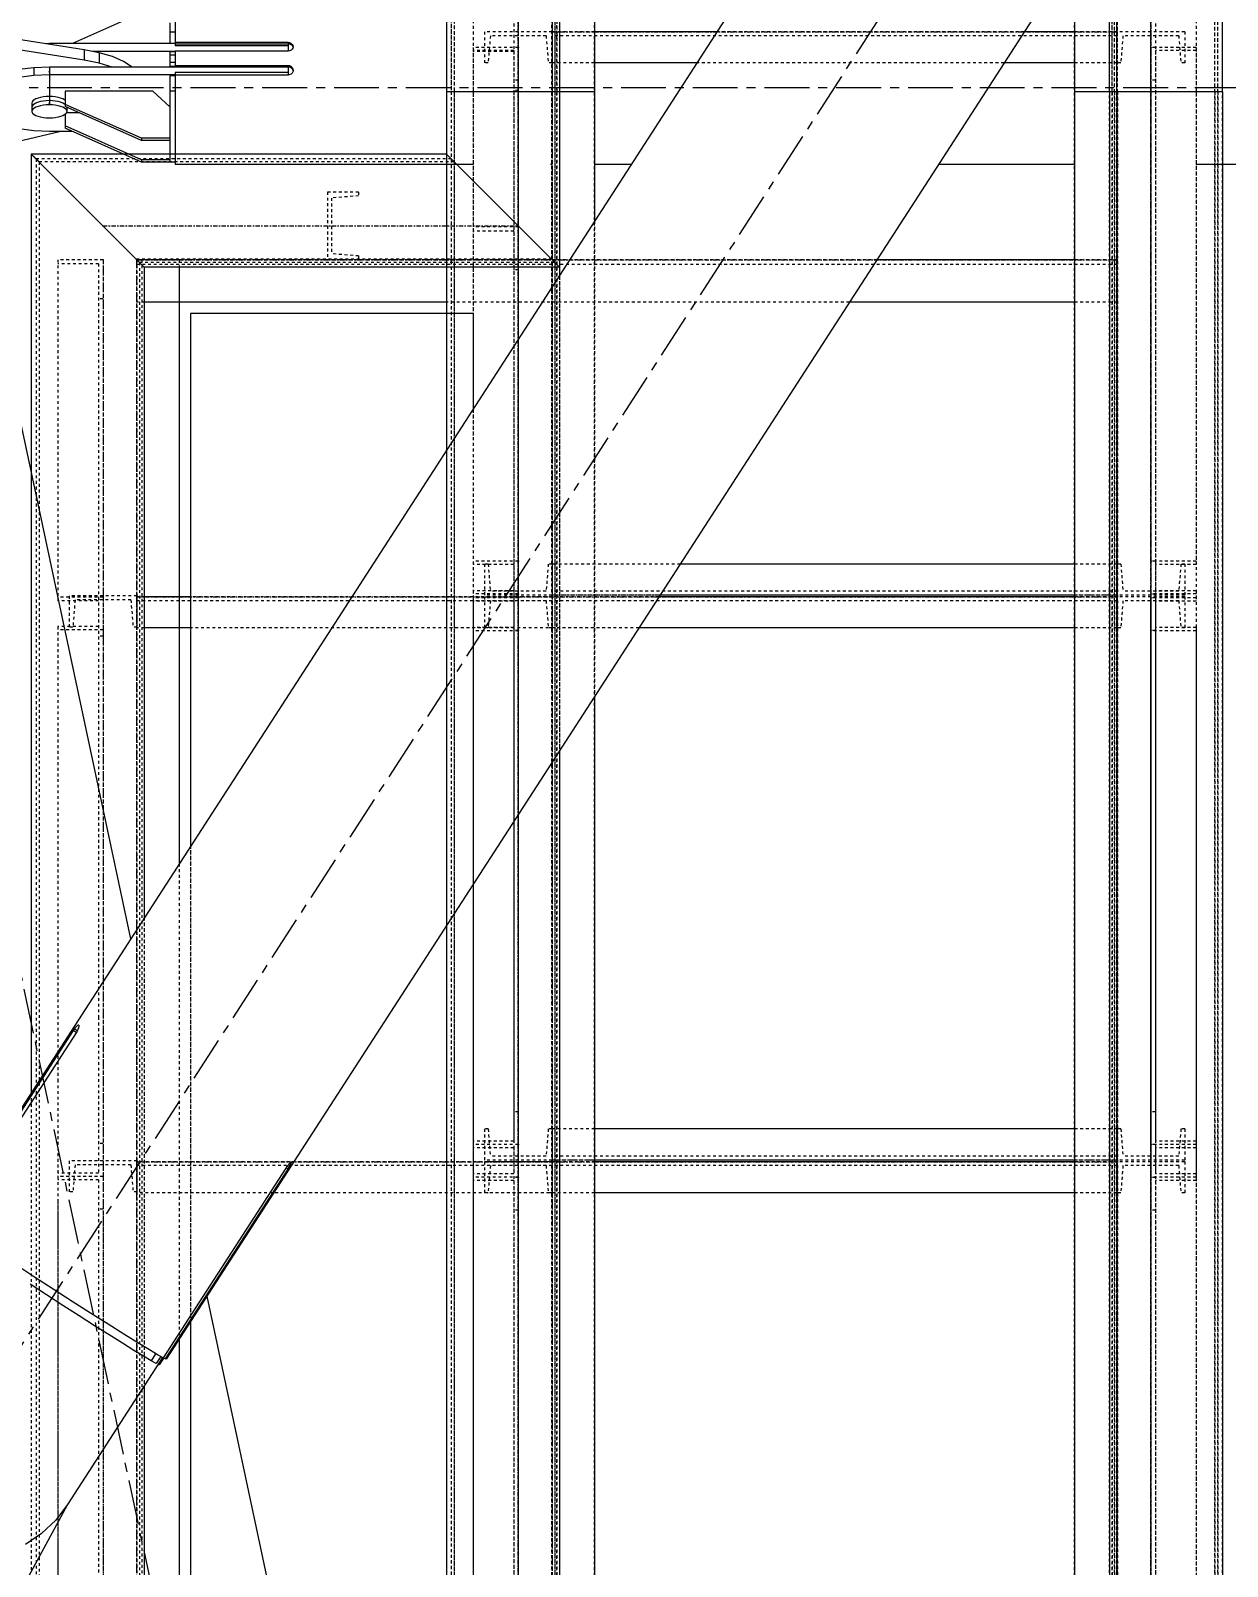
# Model space of a CAD drawing. Header units: millimetres. Extents: x 5143 to 30813, y 232 to 21408.
# Drawn here: x 11962.7 to 12174.5, y 10148.5 to 10420.3 of the extents above; entities that cross this region are included whole.
import ezdxf

# ---------------------------------------------------------------- set-up
doc = ezdxf.new("R2010")
doc.units = ezdxf.units.MM
doc.header["$LTSCALE"] = 0.25
for name, pattern in [('CENTER', [50.8, 31.75, -6.35, 6.35, -6.35]), ('XKITLINE00', [0]), ('XKITLINE02', [4, 2, -2]), ('XKITLINE03', [6, 3, -1, 1, -1])]:
    doc.linetypes.add(name, pattern=pattern)

msp = doc.modelspace()

# ---------------------------------------------------------------- linework, layer by layer
at = {"color": 3, "linetype": 'XKITLINE02'}
for p, q in [((12055, 10058.83), (12055.01, 11600.44)), ((12055.85, 10058.83), (12055.86, 11600.44)), ((12062.5, 10058.83), (12062.51, 11600.44)), ((12147.49, 10058.83), (12147.49, 11600.44)), ((12153.69, 10060.36), (12153.69, 11600.44)), ((12154.14, 10058.83), (12154.14, 11600.44)), ((12154.54, 10060.36), (12154.54, 11600.44)), ((12154.99, 10058.83), (12154.99, 11600.44)), ((12155.07, 10060.36), (12155.07, 11600.44)), ((12172.3, 10060.36), (12172.3, 11600.44)), ((12172.84, 10060.36), (12172.84, 11600.44)), ((12173.69, 10060.36), (12173.69, 11600.44)), ((12055, 11231.06), (12055, 10409.49)), ((12055.85, 11231.06), (12055.85, 10409.49)), ((12154.14, 10409.49), (12154.14, 11231.06)), ((12154.54, 10409.49), (12154.54, 11231.06)), ((12154.99, 10409.49), (12154.99, 11231.06)), ((12155.07, 10409.49), (12155.07, 11231.06)), ((12172.3, 10409.49), (12172.3, 11231.06)), ((12172.84, 10409.49), (12172.84, 11231.06)), ((12037.16, 10820.27), (12037.16, 10409.49)), ((12037.69, 10820.27), (12037.69, 10409.49)), ((12054.92, 10820.27), (12054.93, 10409.49)), ((12055.46, 10820.27), (12055.46, 10409.49)), ((12054.92, 10720.34), (12054.93, 10060.36)), ((12055.46, 10720.87), (12055.46, 10060.36)), ((12056.31, 10721.72), (12056.31, 10060.36)), ((12036.31, 10701.72), (12036.31, 10060.36)), ((12037.16, 10702.57), (12037.16, 10060.36)), ((12037.69, 10703.1), (12037.69, 10060.36)), ((12041.01, 10423.17), (12041.01, 10348.33)), ((12048.21, 10422.59), (12048.21, 10359.47)), ((12049.01, 10423.17), (12049.01, 10320.61)), ((12160.99, 10423.17), (12160.99, 10320.61)), ((12161.79, 10422.59), (12161.79, 10320.61)), ((12168.99, 10423.17), (12168.99, 10325.85)), ((12043.01, 10420.13), (12043.01, 10414.63)), ((12055.01, 10420.13), (12043.01, 10420.13)), ((12043.01, 10420.13), (12043.01, 10414.63)), ((12044.07, 10419.43), (12043.69, 10414.63)), ((12044.07, 10419.43), (12043.69, 10414.63)), ((12053.94, 10419.43), (12044.07, 10419.43)), ((12053.94, 10419.43), (12054.33, 10414.63)), ((12053.94, 10419.43), (12054.33, 10414.63)), ((12055.01, 10420.13), (12055.01, 10414.63)), ((12062.5, 10420.13), (12055.01, 10420.13)), ((12055.01, 10420.13), (12055.01, 10414.63)), ((12055.01, 10420.13), (12055.01, 10414.63)), ((12154.99, 10419.43), (12055.01, 10419.43)), ((12138.56, 10420.13), (12084.17, 10420.13)), ((12154.99, 10420.13), (12147.49, 10420.13)), ((12154.99, 10420.13), (12154.99, 10414.63)), ((12154.99, 10420.13), (12154.99, 10414.63)), ((12166.99, 10420.13), (12154.99, 10420.13)), ((12154.99, 10420.13), (12154.99, 10414.63)), ((12156.05, 10419.43), (12155.67, 10414.63)), ((12156.05, 10419.43), (12155.67, 10414.63)), ((12165.92, 10419.43), (12156.05, 10419.43)), ((12165.92, 10419.43), (12166.31, 10414.63)), ((12165.92, 10419.43), (12166.31, 10414.63)), ((12166.99, 10420.13), (12166.99, 10414.63)), ((12166.99, 10420.13), (12166.99, 10414.63)), ((12041.01, 10417.38), (12041.01, 10409.49)), ((12049.01, 10417.38), (12041.01, 10417.38)), ((12041.01, 10417.38), (12041.01, 10319.35)), ((12049.01, 10417.38), (12041.01, 10417.38)), ((12048.21, 10416.8), (12041.01, 10416.8)), ((12048.21, 10416.62), (12041.01, 10416.62)), ((12041.01, 10416.12), (12041.01, 10384.87)), ((12049.01, 10417.35), (12048.21, 10417.35)), ((12048.21, 10416.8), (12048.21, 10317.03)), ((12048.21, 10416.62), (12048.21, 10378)), ((12049.01, 10417.38), (12049.01, 10378)), ((12049.01, 10417.38), (12049.01, 10360.71)), ((12160.99, 10417.38), (12160.99, 10314.13)), ((12168.99, 10417.38), (12160.99, 10417.38)), ((12160.99, 10417.38), (12160.99, 10314.13)), ((12168.99, 10417.38), (12160.99, 10417.38)), ((12161.79, 10417.35), (12160.99, 10417.35)), ((12161.79, 10416.8), (12161.79, 10314.13)), ((12168.99, 10416.8), (12161.79, 10416.8)), ((12161.79, 10416.8), (12161.79, 10314.13)), ((12168.99, 10416.8), (12161.79, 10416.8)), ((12168.99, 10417.38), (12168.99, 10319.35)), ((12168.99, 10417.38), (12168.99, 10319.35)), ((12043.69, 10414.63), (12043.01, 10414.63)), ((12055.01, 10414.63), (12054.33, 10414.63)), ((12062.5, 10414.63), (12055.01, 10414.63)), ((12135.01, 10414.63), (12080.61, 10414.63)), ((12154.99, 10414.63), (12147.49, 10414.63)), ((12155.67, 10414.63), (12154.99, 10414.63)), ((12166.99, 10414.63), (12166.31, 10414.63)), ((12049.01, 10411.57), (12048.21, 10411.57)), ((12161.79, 10411.57), (12160.99, 10411.57)), ((12161.79, 10411.57), (12160.99, 10411.57)), ((12037.16, 10409.49), (12037.16, 9590.91)), ((12037.16, 10409.49), (12037.16, 10397.62)), ((12037.69, 10409.49), (12037.69, 9590.91)), ((12037.69, 10409.49), (12037.69, 10397.09)), ((12049.01, 10409.75), (12048.21, 10409.75)), ((12048.21, 10409.49), (12048.21, 10378)), ((12049.01, 10409.49), (12049.01, 10385.63)), ((12054.92, 10409.49), (12054.92, 9590.91)), ((12054.93, 10409.49), (12054.93, 10379.86)), ((12062.5, 10409.49), (12055, 10409.49)), ((12062.5, 10409.49), (12055, 10409.49)), ((12055, 10409.49), (12055.01, 9590.95)), ((12062.5, 10409.49), (12055, 10409.49)), ((12055, 10409.49), (12055, 9590.95)), ((12055.46, 10409.49), (12055.46, 9590.91)), ((12055.46, 10409.49), (12055.46, 10379.32)), ((12055.85, 10409.49), (12055.86, 9590.95)), ((12055.85, 10409.49), (12055.85, 9590.95)), ((12154.99, 10409.49), (12153.69, 10409.49)), ((12154.99, 10409.49), (12153.69, 10409.49)), ((12154.99, 10409.49), (12153.69, 10409.49)), ((12154.14, 10409.49), (12154.14, 9590.95)), ((12154.14, 10409.49), (12154.14, 9590.95)), ((12154.54, 10409.49), (12154.54, 9590.91)), ((12154.54, 10409.49), (12154.54, 9590.91)), ((12154.99, 10409.49), (12154.99, 9590.95)), ((12154.99, 10409.49), (12154.99, 9590.95)), ((12155.07, 10409.49), (12155.07, 9590.91)), ((12155.07, 10409.49), (12155.07, 9590.91)), ((12172.3, 10409.49), (12172.31, 9590.91)), ((12172.3, 10409.49), (12172.3, 9590.91)), ((12172.84, 10409.49), (12172.84, 9590.91)), ((12172.84, 10409.49), (12172.84, 9590.91)), ((11964.19, 10397.09), (11962.81, 10398.47)), ((11963.66, 10397.62), (11963.66, 9742.92)), ((12037.16, 10397.62), (11963.66, 10397.62)), ((11964.19, 10397.09), (11964.19, 9743.46)), ((12037.69, 10397.09), (11964.19, 10397.09)), ((12037.69, 10397.09), (12036.31, 10398.47)), ((12020.76, 10391.77), (12015.26, 10391.77)), ((12015.26, 10391.77), (12015.26, 10379.77)), ((12015.26, 10391.77), (12015.26, 10379.77)), ((12020.76, 10391.77), (12020.76, 10391.09)), ((12020.76, 10391.77), (12020.76, 10391.09)), ((12020.76, 10391.09), (12015.96, 10390.71)), ((12015.96, 10390.71), (12015.96, 10380.84)), ((12015.96, 10390.71), (12015.96, 10380.84)), ((12062.5, 10386.61), (12062.51, 10302.46)), ((12062.5, 10386.61), (12062.5, 10302.46)), ((12049.01, 10385.63), (12041.01, 10385.63)), ((12048.21, 10384.87), (12041.01, 10384.87)), ((12020.76, 10380.45), (12015.96, 10380.84)), ((12020.76, 10380.45), (12020.76, 10379.77)), ((12020.76, 10380.45), (12020.76, 10379.77)), ((11967.51, 10379.77), (11967.51, 10319.38)), ((11975.51, 10379.77), (11967.51, 10379.77)), ((11974.71, 10379.08), (11967.51, 10379.08)), ((11974.71, 10379.08), (11974.71, 10314.84)), ((11975.51, 10379.77), (11975.51, 10313.16)), ((11982.81, 10378.47), (11981.43, 10379.86)), ((11981.43, 10379.86), (11981.43, 9760.69)), ((12054.93, 10379.86), (11981.43, 10379.86)), ((11981.51, 10379.77), (11981.51, 9760.77)), ((11989.01, 10379.77), (11981.51, 10379.77)), ((11981.51, 10379.77), (11981.51, 10372.27)), ((12112.48, 10379.77), (11981.51, 10379.77)), ((12154.98, 10378.92), (11981.51, 10378.92)), ((11981.96, 10379.32), (11981.96, 9761.22)), ((12055.46, 10379.32), (11981.96, 10379.32)), ((11982.36, 10379.77), (11982.36, 9760.77)), ((11982.81, 10378.47), (11982.81, 9762.07)), ((11989.01, 10379.77), (11989.01, 10378.47)), ((12020.76, 10379.77), (12015.26, 10379.77)), ((12049.01, 10378), (12048.21, 10378)), ((12056.31, 10378.47), (12054.93, 10379.86)), ((12154.98, 10379.77), (12147.49, 10379.77)), ((12154.98, 10379.77), (12154.98, 10372.27)), ((12056.31, 10377.02), (12056.31, 10292.87)), ((11975.51, 10372.86), (11974.71, 10372.86)), ((11982.81, 10372.27), (11981.51, 10372.27)), ((12107.63, 10372.27), (12036.31, 10372.27)), ((12154.98, 10372.27), (12147.49, 10372.27)), ((11991.01, 10370.27), (11991.01, 9770.27)), ((12036.31, 10370.27), (12036.31, 9770.27)), ((12048.21, 10359.47), (12048.21, 10320.61)), ((12048.21, 10359.47), (12048.21, 10314.13)), ((12049.01, 10360.71), (12049.01, 10326.43)), ((12049.01, 10360.71), (12049.01, 10314.13)), ((12041.01, 10353.35), (12041.01, 10269.2)), ((12041.01, 10348.33), (12041.01, 10325.85)), ((12041.01, 10348.33), (12041.01, 10319.35)), ((12049.01, 10326.43), (12041.01, 10326.43)), ((12049.01, 10326.42), (12048.21, 10326.42)), ((12048.21, 10326.42), (12048.21, 10223.75)), ((12049.01, 10326.42), (12049.01, 10223.17)), ((12168.99, 10326.43), (12160.99, 10326.43)), ((12160.99, 10326.42), (12160.99, 10223.17)), ((12161.79, 10326.42), (12160.99, 10326.42)), ((12161.79, 10326.42), (12161.79, 10223.75)), ((12048.21, 10325.85), (12041.01, 10325.85)), ((12043.69, 10325.92), (12043.01, 10325.92)), ((12043.01, 10325.92), (12043.01, 10320.42)), ((12043.01, 10325.92), (12043.01, 10320.42)), ((12043.69, 10325.92), (12044.07, 10321.12)), ((12043.69, 10325.92), (12044.07, 10321.12)), ((12054.33, 10325.92), (12053.94, 10321.12)), ((12054.33, 10325.92), (12053.94, 10321.12)), ((12055.01, 10325.92), (12054.33, 10325.92)), ((12077.67, 10325.92), (12055.01, 10325.92)), ((12055.01, 10325.92), (12055.01, 10320.42)), ((12055.01, 10325.92), (12055.01, 10320.42)), ((12055.01, 10325.92), (12055.01, 10320.42)), ((12154.99, 10325.92), (12147.49, 10325.92)), ((12154.99, 10325.92), (12154.99, 10320.42)), ((12154.99, 10325.92), (12154.99, 10320.42)), ((12155.67, 10325.92), (12154.99, 10325.92)), ((12154.99, 10325.92), (12154.99, 10320.42)), ((12155.67, 10325.92), (12156.05, 10321.12)), ((12155.67, 10325.92), (12156.05, 10321.12)), ((12168.99, 10325.85), (12161.79, 10325.85)), ((12166.31, 10325.92), (12165.92, 10321.12)), ((12166.31, 10325.92), (12165.92, 10321.12)), ((12166.99, 10325.92), (12166.31, 10325.92)), ((12166.99, 10325.92), (12166.99, 10320.42)), ((12166.99, 10325.92), (12166.99, 10320.42)), ((12048.21, 10321.2), (12041.01, 10321.2)), ((12041.01, 10321.2), (12041.01, 10223.17)), ((12049.01, 10320.62), (12041.01, 10320.62)), ((12053.94, 10321.12), (12044.07, 10321.12)), ((12049.01, 10320.61), (12048.21, 10320.61)), ((12154.99, 10321.12), (12055.01, 10321.12)), ((12165.92, 10321.12), (12156.05, 10321.12)), ((12168.99, 10320.62), (12160.99, 10320.62)), ((12161.79, 10320.61), (12160.99, 10320.61)), ((12168.99, 10321.2), (12161.79, 10321.2)), ((12168.99, 10321.2), (12168.99, 10223.17)), ((11975.51, 10320.07), (11967.51, 10320.07)), ((11974.71, 10319.38), (11967.51, 10319.38)), ((11969.51, 10320.27), (11969.51, 10314.77)), ((11981.51, 10320.27), (11969.51, 10320.27)), ((11969.51, 10320.27), (11969.51, 10314.77)), ((11970.57, 10319.57), (11970.19, 10314.77)), ((11970.57, 10319.57), (11970.19, 10314.77)), ((11980.44, 10319.57), (11970.57, 10319.57)), ((11975.51, 10320.09), (11974.71, 10320.09)), ((11974.71, 10320.09), (11974.71, 10245.76)), ((11974.71, 10320.07), (11974.71, 10313.16)), ((11975.51, 10320.09), (11975.51, 10217.52)), ((11980.44, 10319.57), (11980.83, 10314.77)), ((11980.44, 10319.57), (11980.83, 10314.77)), ((11981.51, 10320.27), (11981.51, 10314.77)), ((11981.51, 10320.27), (11981.51, 10314.77)), ((11981.51, 10320.13), (11981.51, 10314.63)), ((11982.81, 10320.13), (11981.51, 10320.13)), ((12154.99, 10319.43), (11981.51, 10319.43)), ((12073.93, 10320.13), (11991.01, 10320.13)), ((12049.01, 10319.93), (12041.01, 10319.93)), ((12041.01, 10319.81), (12041.01, 10223.75)), ((12048.21, 10319.35), (12041.01, 10319.35)), ((12055.01, 10320.42), (12043.01, 10320.42)), ((12043.01, 10320.13), (12043.01, 10314.63)), ((12055.01, 10320.13), (12043.01, 10320.13)), ((12043.01, 10320.13), (12043.01, 10314.63)), ((12044.07, 10319.43), (12043.69, 10314.63)), ((12044.07, 10319.43), (12043.69, 10314.63)), ((12053.94, 10319.43), (12044.07, 10319.43)), ((12049.01, 10319.94), (12048.21, 10319.94)), ((12048.21, 10319.94), (12048.21, 10217.96)), ((12049.01, 10319.94), (12049.01, 10217.38)), ((12053.94, 10319.43), (12054.33, 10314.63)), ((12053.94, 10319.43), (12054.33, 10314.63)), ((12074.11, 10320.42), (12055.01, 10320.42)), ((12055.01, 10320.13), (12055.01, 10314.63)), ((12073.93, 10320.13), (12055.01, 10320.13)), ((12055.01, 10320.13), (12055.01, 10314.63)), ((12055.01, 10320.13), (12055.01, 10314.63)), ((12154.99, 10319.43), (12055.01, 10319.43)), ((12154.99, 10320.42), (12147.49, 10320.42)), ((12154.99, 10320.13), (12147.49, 10320.13)), ((12154.99, 10320.13), (12147.49, 10320.13)), ((12166.99, 10320.42), (12154.99, 10320.42)), ((12154.99, 10320.13), (12154.99, 10314.63)), ((12154.99, 10320.13), (12154.99, 10314.63)), ((12154.99, 10320.13), (12154.99, 10314.63)), ((12166.99, 10320.13), (12154.99, 10320.13)), ((12154.99, 10320.13), (12154.99, 10314.63)), ((12154.99, 10320.13), (12154.99, 10314.63)), ((12166.99, 10320.13), (12154.99, 10320.13)), ((12154.99, 10320.13), (12154.99, 10314.63)), ((12156.05, 10319.43), (12155.67, 10314.63)), ((12156.05, 10319.43), (12155.67, 10314.63)), ((12156.05, 10319.43), (12155.67, 10314.63)), ((12156.05, 10319.43), (12155.67, 10314.63)), ((12165.92, 10319.43), (12156.05, 10319.43)), ((12165.92, 10319.43), (12156.05, 10319.43)), ((12160.99, 10319.94), (12160.99, 10220.13)), ((12161.79, 10319.94), (12160.99, 10319.94)), ((12160.99, 10319.94), (12160.99, 10217.38)), ((12161.79, 10319.94), (12160.99, 10319.94)), ((12168.99, 10319.93), (12160.99, 10319.93)), ((12168.99, 10319.93), (12160.99, 10319.93)), ((12161.79, 10319.94), (12161.79, 10217.96)), ((12161.79, 10319.94), (12161.79, 10217.96)), ((12168.99, 10319.35), (12161.79, 10319.35)), ((12168.99, 10319.35), (12161.79, 10319.35)), ((12165.92, 10319.43), (12166.31, 10314.63)), ((12165.92, 10319.43), (12166.31, 10314.63)), ((12165.92, 10319.43), (12166.31, 10314.63)), ((12165.92, 10319.43), (12166.31, 10314.63)), ((12166.99, 10320.13), (12166.99, 10314.63)), ((12166.99, 10320.13), (12166.99, 10314.63)), ((12166.99, 10320.13), (12166.99, 10314.63)), ((12166.99, 10320.13), (12166.99, 10314.63)), ((12049.01, 10317.57), (12049.01, 10223.17)), ((11974.71, 10314.84), (11967.51, 10314.84)), ((11967.51, 10314.84), (11967.51, 10234.62)), ((11975.51, 10314.26), (11967.51, 10314.26)), ((11970.19, 10314.77), (11969.51, 10314.77)), ((11975.51, 10313.16), (11974.71, 10313.16)), ((11981.51, 10314.77), (11980.83, 10314.77)), ((11982.81, 10314.63), (11981.51, 10314.63)), ((12070.37, 10314.63), (11991.01, 10314.63)), ((12048.21, 10314.7), (12041.01, 10314.7)), ((12041.01, 10314.7), (12041.01, 10312.52)), ((12049.01, 10314.12), (12041.01, 10314.12)), ((12041.01, 10312.52), (12041.01, 10217.38)), ((12043.69, 10314.63), (12043.01, 10314.63)), ((12049.01, 10314.13), (12048.21, 10314.13)), ((12055.01, 10314.63), (12054.33, 10314.63)), ((12070.37, 10314.63), (12055.01, 10314.63)), ((12154.99, 10314.63), (12147.49, 10314.63)), ((12154.99, 10314.63), (12147.49, 10314.63)), ((12155.67, 10314.63), (12154.99, 10314.63)), ((12155.67, 10314.63), (12154.99, 10314.63)), ((12161.79, 10314.13), (12160.99, 10314.13)), ((12161.79, 10314.13), (12160.99, 10314.13)), ((12168.99, 10314.12), (12160.99, 10314.12)), ((12168.99, 10314.12), (12160.99, 10314.12)), ((12168.99, 10314.7), (12161.79, 10314.7)), ((12168.99, 10314.7), (12161.79, 10314.7)), ((12166.99, 10314.63), (12166.31, 10314.63)), ((12166.99, 10314.63), (12166.31, 10314.63)), ((12168.99, 10314.7), (12168.99, 10217.38)), ((12168.99, 10314.7), (12168.99, 10217.38)), ((12049.01, 10310.43), (12049.01, 10217.38)), ((11991.01, 10275.99), (11991.01, 10191.84)), ((11989.01, 10272.9), (11989.01, 10188.75)), ((11982.81, 10263.3), (11982.81, 10180.45)), ((11974.71, 10245.76), (11974.71, 10218.11)), ((11975.51, 10247), (11975.51, 10217.52)), ((11967.51, 10234.62), (11967.51, 10217.52)), ((11962.81, 10232.36), (11962.81, 10147.6)), ((12049.01, 10228.97), (12048.21, 10228.97)), ((12161.79, 10228.97), (12160.99, 10228.97)), ((12043.69, 10225.92), (12043.01, 10225.92)), ((12043.01, 10225.92), (12043.01, 10220.42)), ((12043.01, 10225.92), (12043.01, 10220.42)), ((12043.69, 10225.92), (12044.07, 10221.12)), ((12043.69, 10225.92), (12044.07, 10221.12)), ((12054.33, 10225.92), (12053.94, 10221.12)), ((12054.33, 10225.92), (12053.94, 10221.12)), ((12055.01, 10225.92), (12054.33, 10225.92)), ((12062.51, 10225.92), (12055.01, 10225.92)), ((12055.01, 10225.92), (12055.01, 10220.42)), ((12055.01, 10225.92), (12055.01, 10220.42)), ((12055.01, 10225.92), (12055.01, 10220.42)), ((12154.99, 10225.92), (12147.49, 10225.92)), ((12154.99, 10225.92), (12154.99, 10220.42)), ((12154.99, 10225.92), (12154.99, 10220.42)), ((12155.67, 10225.92), (12154.99, 10225.92)), ((12154.99, 10225.92), (12154.99, 10220.42)), ((12155.67, 10225.92), (12156.05, 10221.12)), ((12155.67, 10225.92), (12156.05, 10221.12)), ((12166.31, 10225.92), (12165.92, 10221.12)), ((12166.31, 10225.92), (12165.92, 10221.12)), ((12166.99, 10225.92), (12166.31, 10225.92)), ((12166.99, 10225.92), (12166.99, 10220.42)), ((12166.99, 10225.92), (12166.99, 10220.42)), ((11975.51, 10223.35), (11974.71, 10223.35)), ((12048.21, 10223.75), (12041.01, 10223.75)), ((12049.01, 10223.17), (12041.01, 10223.17)), ((12041.01, 10223.17), (12041.01, 10125.85)), ((12049.01, 10223.17), (12041.01, 10223.17)), ((12049.01, 10223.2), (12048.21, 10223.2)), ((12049.01, 10223.17), (12049.01, 10120.61)), ((12160.99, 10223.2), (12160.99, 10217.38)), ((12161.79, 10223.2), (12160.99, 10223.2)), ((12161.79, 10223.2), (12160.99, 10223.2)), ((12168.99, 10223.17), (12160.99, 10223.17)), ((12160.99, 10223.17), (12160.99, 10120.61)), ((12168.99, 10223.17), (12160.99, 10223.17)), ((12168.99, 10223.75), (12161.79, 10223.75)), ((12161.79, 10223.2), (12161.79, 10217.96)), ((12168.99, 10223.17), (12168.99, 10125.85)), ((11969.51, 10220.27), (11969.51, 10214.77)), ((11981.51, 10220.27), (11969.51, 10220.27)), ((11969.51, 10220.27), (11969.51, 10214.77)), ((11981.51, 10220.27), (11981.51, 10214.77)), ((11981.51, 10220.27), (11981.51, 10214.77)), ((11981.51, 10220.13), (11981.51, 10214.63)), ((12062.51, 10220.13), (11981.51, 10220.13)), ((12048.21, 10222.59), (12041.01, 10222.59)), ((12055.01, 10220.42), (12043.01, 10220.42)), ((12043.01, 10220.13), (12043.01, 10214.63)), ((12055.01, 10220.13), (12043.01, 10220.13)), ((12043.01, 10220.13), (12043.01, 10214.63)), ((12053.94, 10221.12), (12044.07, 10221.12)), ((12048.21, 10222.59), (12048.21, 10120.61)), ((12154.99, 10221.12), (12055.01, 10221.12)), ((12062.51, 10220.42), (12055.01, 10220.42)), ((12055.01, 10220.13), (12055.01, 10214.63)), ((12062.51, 10220.13), (12055.01, 10220.13)), ((12055.01, 10220.13), (12055.01, 10214.63)), ((12055.01, 10220.13), (12055.01, 10214.63)), ((12154.99, 10220.42), (12147.49, 10220.42)), ((12154.99, 10220.13), (12147.49, 10220.13)), ((12154.99, 10220.13), (12147.49, 10220.13)), ((12166.99, 10220.42), (12154.99, 10220.42)), ((12154.99, 10220.13), (12154.99, 10214.63)), ((12154.99, 10220.13), (12154.99, 10214.63)), ((12154.99, 10220.13), (12154.99, 10214.63)), ((12166.99, 10220.13), (12154.99, 10220.13)), ((12154.99, 10220.13), (12154.99, 10214.63)), ((12154.99, 10220.13), (12154.99, 10214.63)), ((12166.99, 10220.13), (12154.99, 10220.13)), ((12154.99, 10220.13), (12154.99, 10214.63)), ((12165.92, 10221.12), (12156.05, 10221.12)), ((12161.79, 10222.59), (12161.79, 10120.61)), ((12168.99, 10222.59), (12161.79, 10222.59)), ((12166.99, 10220.13), (12166.99, 10214.63)), ((12166.99, 10220.13), (12166.99, 10214.63)), ((12166.99, 10220.13), (12166.99, 10214.63)), ((12166.99, 10220.13), (12166.99, 10214.63)), ((11974.71, 10218.11), (11967.51, 10218.11)), ((11975.51, 10217.52), (11967.51, 10217.52)), ((11967.51, 10217.52), (11967.51, 10119.49)), ((11975.51, 10217.52), (11967.51, 10217.52)), ((11970.57, 10219.57), (11970.19, 10214.77)), ((11970.57, 10219.57), (11970.19, 10214.77)), ((11980.44, 10219.57), (11970.57, 10219.57)), ((11975.51, 10217.52), (11975.51, 10211.18)), ((11980.44, 10219.57), (11980.83, 10214.77)), ((11980.44, 10219.57), (11980.83, 10214.77)), ((12154.99, 10219.43), (11981.51, 10219.43)), ((12048.21, 10217.96), (12041.01, 10217.96)), ((12049.01, 10217.38), (12041.01, 10217.38)), ((12041.01, 10217.38), (12041.01, 10119.35)), ((12049.01, 10217.38), (12041.01, 10217.38)), ((12044.07, 10219.43), (12043.69, 10214.63)), ((12044.07, 10219.43), (12043.69, 10214.63)), ((12053.94, 10219.43), (12044.07, 10219.43)), ((12049.01, 10217.35), (12048.21, 10217.35)), ((12049.01, 10217.38), (12049.01, 10114.13)), ((12053.94, 10219.43), (12054.33, 10214.63)), ((12053.94, 10219.43), (12054.33, 10214.63)), ((12154.99, 10219.43), (12055.01, 10219.43)), ((12156.05, 10219.43), (12155.67, 10214.63)), ((12156.05, 10219.43), (12155.67, 10214.63)), ((12156.05, 10219.43), (12155.67, 10214.63)), ((12156.05, 10219.43), (12155.67, 10214.63)), ((12165.92, 10219.43), (12156.05, 10219.43)), ((12165.92, 10219.43), (12156.05, 10219.43)), ((12168.99, 10217.38), (12160.99, 10217.38)), ((12168.99, 10217.38), (12160.99, 10217.38)), ((12160.99, 10217.38), (12160.99, 10114.13)), ((12168.99, 10217.38), (12160.99, 10217.38)), ((12160.99, 10217.38), (12160.99, 10114.13)), ((12168.99, 10217.38), (12160.99, 10217.38)), ((12161.79, 10217.35), (12160.99, 10217.35)), ((12168.99, 10217.96), (12161.79, 10217.96)), ((12168.99, 10217.96), (12161.79, 10217.96)), ((12165.92, 10219.43), (12166.31, 10214.63)), ((12165.92, 10219.43), (12166.31, 10214.63)), ((12165.92, 10219.43), (12166.31, 10214.63)), ((12165.92, 10219.43), (12166.31, 10214.63)), ((12168.99, 10217.96), (12168.99, 10217.38)), ((12168.99, 10217.38), (12168.99, 10119.35)), ((12168.99, 10217.38), (12168.99, 10119.35)), ((11974.71, 10216.94), (11967.51, 10216.94)), ((11970.19, 10214.77), (11969.51, 10214.77)), ((11974.71, 10216.94), (11974.71, 10114.27)), ((11981.51, 10214.77), (11980.83, 10214.77)), ((12062.51, 10214.63), (11981.51, 10214.63)), ((12048.21, 10216.8), (12041.01, 10216.8)), ((12043.69, 10214.63), (12043.01, 10214.63)), ((12048.21, 10216.8), (12048.21, 10114.13)), ((12055.01, 10214.63), (12054.33, 10214.63)), ((12062.51, 10214.63), (12055.01, 10214.63)), ((12154.99, 10214.63), (12147.49, 10214.63)), ((12154.99, 10214.63), (12147.49, 10214.63)), ((12155.67, 10214.63), (12154.99, 10214.63)), ((12155.67, 10214.63), (12154.99, 10214.63)), ((12161.79, 10216.8), (12161.79, 10114.13)), ((12168.99, 10216.8), (12161.79, 10216.8)), ((12161.79, 10216.8), (12161.79, 10114.13)), ((12168.99, 10216.8), (12161.79, 10216.8)), ((12166.99, 10214.63), (12166.31, 10214.63)), ((12166.99, 10214.63), (12166.31, 10214.63)), ((11967.51, 10213.12), (11967.51, 10119.49)), ((11975.51, 10211.72), (11974.71, 10211.72)), ((11974.71, 10209.94), (11974.71, 10114.27)), ((11975.51, 10211.18), (11975.51, 10114.27)), ((12049.01, 10211.57), (12048.21, 10211.57)), ((12161.79, 10211.57), (12160.99, 10211.57)), ((12161.79, 10211.57), (12160.99, 10211.57))]:
    msp.add_line(p, q, dxfattribs=at)
at = {"color": 1, "linetype": 'XKITLINE03'}
for p, q in [((12055.01, 11600.44), (12055, 10058.83)), ((12154.99, 10058.83), (12154.99, 11600.44)), ((12160.99, 11600.44), (12160.99, 10060.36)), ((12055, 11231.06), (12055, 10409.49)), ((12154.99, 10409.49), (12154.99, 11231.06)), ((12160.99, 10409.49), (12160.99, 11231.06)), ((12049.01, 10409.49), (12049.01, 10820.27)), ((12049.01, 10423.17), (12049.01, 10326.43)), ((12160.99, 10326.43), (12160.99, 10423.17)), ((12055.01, 10420.13), (12154.99, 10420.13)), ((12055.01, 10420.13), (12055.01, 10420.13)), ((12154.99, 10420.13), (12154.99, 10420.13)), ((12049.01, 10417.38), (12049.01, 10385.63)), ((12049.01, 10417.38), (12049.01, 10319.93)), ((12160.99, 10319.93), (12160.99, 10417.38)), ((12160.99, 10319.93), (12160.99, 10417.38)), ((12049.01, 9590.91), (12049.01, 10409.49)), ((12055, 10409.49), (12055.01, 9590.95)), ((12055, 10409.49), (12055, 9590.95)), ((12154.99, 9590.95), (12154.99, 10409.49)), ((12154.99, 9590.95), (12154.99, 10409.49)), ((12160.99, 10409.49), (12160.99, 9590.91)), ((12160.99, 9590.91), (12160.99, 10409.49)), ((11975.51, 10385.77), (12049.01, 10385.77)), ((11975.51, 10379.77), (11975.51, 10320.07)), ((11981.51, 9760.77), (11981.51, 10379.77)), ((11981.51, 10379.77), (12154.98, 10379.77)), ((12015.26, 10379.77), (12015.26, 10379.77)), ((12049.01, 10320.62), (12049.01, 10223.17)), ((12160.99, 10223.17), (12160.99, 10320.62)), ((11981.51, 10320.27), (11981.51, 10320.27)), ((11981.51, 10320.13), (12154.99, 10320.13)), ((12154.99, 10320.42), (12055.01, 10320.42)), ((12055.01, 10320.42), (12055.01, 10320.42)), ((12055.01, 10320.13), (12154.99, 10320.13)), ((12055.01, 10320.13), (12055.01, 10320.13)), ((12154.99, 10320.42), (12154.99, 10320.42)), ((12154.99, 10320.13), (12154.99, 10320.13)), ((12154.99, 10320.13), (12154.99, 10320.13)), ((11975.51, 10314.26), (11975.51, 10217.52)), ((12049.01, 10314.12), (12049.01, 10217.38)), ((12160.99, 10217.38), (12160.99, 10314.12)), ((12160.99, 10217.38), (12160.99, 10314.12)), ((12049.01, 10223.17), (12049.01, 10126.43)), ((12160.99, 10126.43), (12160.99, 10223.17)), ((11981.51, 10220.27), (11981.51, 10220.27)), ((11981.51, 10220.13), (12154.99, 10220.13)), ((12154.99, 10220.42), (12055.01, 10220.42)), ((12055.01, 10220.42), (12055.01, 10220.42)), ((12055.01, 10220.13), (12154.99, 10220.13)), ((12055.01, 10220.13), (12055.01, 10220.13)), ((12154.99, 10220.42), (12154.99, 10220.42)), ((12154.99, 10220.13), (12154.99, 10220.13)), ((12154.99, 10220.13), (12154.99, 10220.13)), ((11975.51, 10217.52), (11975.51, 10120.07)), ((12049.01, 10217.38), (12049.01, 10119.93)), ((12160.99, 10119.93), (12160.99, 10217.38)), ((12160.99, 10119.93), (12160.99, 10217.38))]:
    msp.add_line(p, q, dxfattribs=at)
at = {"color": 8, "linetype": 'CENTER'}
for p, q in [((12013.58, 10006.9), (11840, 10820.27)), ((11840, 10000.27), (12370, 10820.27)), ((11966.01, 10413.05), (11966.01, 10407.5)), ((11927.5, 10410.27), (12282.5, 10410.27))]:
    msp.add_line(p, q, dxfattribs=at)
at = {"color": 8, "linetype": 'XKITLINE00'}
for p, q in [((12228.41, 10643.29), (11948.33, 10209.97)), ((12266.76, 10618.47), (11986.68, 10185.15)), ((11988.31, 10423.9), (11988.31, 10418.05)), ((11982.31, 10423.47), (11970.13, 10418.05)), ((11987.31, 10421.69), (11987.31, 10418.06)), ((11972.18, 10416.96), (11950.93, 10420.28)), ((11988.31, 10420.08), (11987.31, 10420.08)), ((11972.18, 10415.11), (11950.93, 10418.43)), ((11966.01, 10418.05), (11965.36, 10418.02)), ((11988.31, 10418.05), (11966.01, 10418.05)), ((11966.01, 10418.05), (11966.01, 10417.92)), ((11974.83, 10416.43), (11972.18, 10416.96)), ((11972.18, 10416.96), (11972.18, 10415.11)), ((11988.31, 10416.66), (11973.67, 10416.66)), ((11977.17, 10415.73), (11974.83, 10416.43)), ((11974.83, 10416.43), (11974.83, 10414.58)), ((11979.15, 10414.88), (11977.17, 10415.73)), ((11987.31, 10416.6), (11987.31, 10415.33)), ((11988.31, 10416.6), (11987.31, 10416.6)), ((11988.31, 10415.97), (11987.31, 10415.97)), ((12008.31, 10418.21), (11988.31, 10418.21)), ((11988.31, 10418.05), (11988.31, 10417.63)), ((12008.31, 10417.97), (11988.31, 10417.97)), ((12008.31, 10417.95), (11988.31, 10417.95)), ((12008.31, 10417.63), (11988.31, 10417.63)), ((12008.31, 10416.72), (11988.31, 10416.72)), ((11988.31, 10416.72), (11988.31, 10415.48)), ((12008.57, 10418.16), (12008.31, 10418.21)), ((12008.31, 10418.21), (12008.31, 10417.97)), ((12008.57, 10417.94), (12008.31, 10417.97)), ((12008.31, 10417.95), (12008.31, 10416.72)), ((12008.57, 10416.75), (12008.31, 10416.72)), ((12008.81, 10418.07), (12008.57, 10418.16)), ((12008.81, 10417.84), (12008.57, 10417.94)), ((12008.81, 10416.86), (12008.57, 10416.75)), ((12008.99, 10417.91), (12008.81, 10418.07)), ((12008.84, 10417.81), (12008.81, 10417.84)), ((12008.99, 10417.03), (12008.81, 10416.86)), ((12008.99, 10417.68), (12008.84, 10417.81)), ((12008.99, 10417.91), (12009.12, 10417.7)), ((12008.99, 10417.68), (12009.12, 10417.47)), ((12009.12, 10417.24), (12008.99, 10417.03)), ((12009.12, 10417.7), (12009.16, 10417.47)), ((12009.16, 10417.47), (12009.12, 10417.24)), ((12009.12, 10417.47), (12009.14, 10417.35)), ((11963.28, 10413.78), (11960.68, 10413.46)), ((11966.01, 10413.89), (11963.28, 10413.78)), ((11963.28, 10413.78), (11963.28, 10412.39)), ((12008.31, 10413.89), (11966.01, 10413.89)), ((11966.01, 10413.89), (11966.01, 10412.5)), ((11974.83, 10414.58), (11972.18, 10415.11)), ((11977.15, 10413.89), (11974.83, 10414.58)), ((11980.68, 10413.9), (11979.15, 10414.88)), ((11987.31, 10415.33), (11987.31, 10413.89)), ((11988.31, 10414.68), (11987.31, 10414.68)), ((11988.31, 10414.01), (11987.31, 10414.01)), ((11988.31, 10415.48), (11988.31, 10413.9)), ((12008.31, 10414.13), (11988.31, 10414.13)), ((11988.31, 10414.01), (11988.31, 10413.89)), ((12008.31, 10413.9), (11988.31, 10413.9)), ((12008.31, 10414.13), (12008.31, 10413.9)), ((12008.57, 10414.09), (12008.31, 10414.13)), ((12008.57, 10413.86), (12008.31, 10413.9)), ((12008.31, 10413.9), (12008.31, 10413.89)), ((12008.31, 10413.89), (12008.31, 10412.48)), ((12008.57, 10414.09), (12008.57, 10413.86)), ((12008.81, 10413.97), (12008.57, 10414.09)), ((12008.81, 10413.74), (12008.57, 10413.86)), ((12008.99, 10413.79), (12008.81, 10413.97)), ((12008.99, 10413.56), (12008.81, 10413.74)), ((12008.99, 10413.79), (12009.12, 10413.56)), ((12008.99, 10413.56), (12009.12, 10413.33)), ((12009.12, 10413.05), (12008.99, 10412.82)), ((12009.12, 10413.56), (12009.16, 10413.31)), ((12009.12, 10413.33), (12009.14, 10413.19)), ((12009.16, 10413.31), (12009.12, 10413.05)), ((11963.28, 10412.39), (11960.68, 10412.07)), ((11966.01, 10412.5), (11963.28, 10412.39)), ((11988.31, 10412.5), (11966.01, 10412.5)), ((11987.31, 10412.32), (11987.31, 10406.93)), ((11988.31, 10412.32), (11987.31, 10412.32)), ((12008.31, 10412.92), (11988.31, 10412.92)), ((11988.31, 10412.92), (11988.31, 10412.48)), ((12008.31, 10412.48), (11988.31, 10412.48)), ((11988.31, 10412.48), (11988.31, 10396.65)), ((12008.57, 10412.55), (12008.31, 10412.48)), ((12008.81, 10412.64), (12008.57, 10412.55)), ((12008.99, 10412.82), (12008.81, 10412.64)), ((11962.95, 10407.71), (11962.91, 10407.5)), ((11963.09, 10407.91), (11962.95, 10407.71)), ((11963.32, 10408.09), (11963.09, 10407.91)), ((11963.63, 10408.26), (11963.32, 10408.09)), ((11964.01, 10408.41), (11963.63, 10408.26)), ((11964.01, 10407.67), (11963.63, 10407.52)), ((11964.01, 10407.67), (11963.63, 10407.52)), ((11964.46, 10408.53), (11964.01, 10408.41)), ((11964.46, 10407.79), (11964.01, 10407.67)), ((11964.46, 10407.79), (11964.01, 10407.67)), ((11964.95, 10408.61), (11964.46, 10408.53)), ((11964.95, 10407.87), (11964.46, 10407.79)), ((11964.95, 10407.87), (11964.46, 10407.79)), ((11965.47, 10408.67), (11964.95, 10408.61)), ((11965.47, 10407.93), (11964.95, 10407.87)), ((11965.47, 10407.93), (11964.95, 10407.87)), ((11966.01, 10408.68), (11965.47, 10408.67)), ((11966.01, 10407.95), (11965.47, 10407.93)), ((11966.01, 10407.95), (11965.47, 10407.93)), ((11966.55, 10408.67), (11966.01, 10408.68)), ((11966.01, 10408.68), (11966.01, 10407.95)), ((11966.55, 10407.93), (11966.01, 10407.95)), ((11966.01, 10407.95), (11966.01, 10407.21)), ((11966.55, 10407.93), (11966.01, 10407.95)), ((11967.07, 10408.61), (11966.55, 10408.67)), ((11967.07, 10407.87), (11966.55, 10407.93)), ((11967.07, 10407.87), (11966.55, 10407.93)), ((11967.56, 10408.53), (11967.07, 10408.61)), ((11967.56, 10407.79), (11967.07, 10407.87)), ((11967.56, 10407.79), (11967.07, 10407.87)), ((11968, 10408.41), (11967.56, 10408.53)), ((11968, 10407.67), (11967.56, 10407.79)), ((11968, 10407.67), (11967.56, 10407.79)), ((11968.38, 10408.26), (11968, 10408.41)), ((11968.38, 10407.52), (11968, 10407.67)), ((11968.38, 10407.52), (11968, 10407.67)), ((11968.69, 10408.09), (11968.38, 10408.26)), ((11968.81, 10408), (11968.69, 10408.09)), ((11984.31, 10409.6), (11968.81, 10409.6)), ((11968.81, 10409.6), (11968.81, 10406.91)), ((11987.31, 10406.83), (11984.31, 10409.6)), ((11988.31, 10409.61), (11987.31, 10409.61)), ((11962.91, 10407.5), (11962.91, 10406.76)), ((11962.95, 10406.97), (11962.91, 10406.76)), ((11962.95, 10406.97), (11962.91, 10406.76)), ((11962.91, 10406.76), (11962.91, 10406.02)), ((11962.95, 10406.23), (11962.91, 10406.02)), ((11962.91, 10406.02), (11962.95, 10405.82)), ((11963.09, 10407.17), (11962.95, 10406.97)), ((11963.09, 10407.17), (11962.95, 10406.97)), ((11963.09, 10406.43), (11962.95, 10406.23)), ((11962.95, 10405.82), (11963.09, 10405.62)), ((11963.32, 10407.35), (11963.09, 10407.17)), ((11963.32, 10407.35), (11963.09, 10407.17)), ((11963.32, 10406.61), (11963.09, 10406.43)), ((11963.32, 10405.43), (11963.09, 10405.62)), ((11963.63, 10407.52), (11963.32, 10407.35)), ((11963.63, 10407.52), (11963.32, 10407.35)), ((11963.63, 10406.78), (11963.32, 10406.61)), ((11963.63, 10405.26), (11963.32, 10405.43)), ((11964.01, 10406.93), (11963.63, 10406.78)), ((11964.01, 10405.12), (11963.63, 10405.26)), ((11964.46, 10407.05), (11964.01, 10406.93)), ((11964.46, 10405), (11964.01, 10405.12)), ((11964.95, 10407.13), (11964.46, 10407.05)), ((11964.95, 10404.91), (11964.46, 10405)), ((11965.47, 10407.19), (11964.95, 10407.13)), ((11965.47, 10404.86), (11964.95, 10404.91)), ((11966.01, 10407.21), (11965.47, 10407.19)), ((11966.01, 10404.84), (11965.47, 10404.86)), ((11966.55, 10407.19), (11966.01, 10407.21)), ((11966.55, 10404.86), (11966.01, 10404.84)), ((11967.07, 10407.13), (11966.55, 10407.19)), ((11967.07, 10404.91), (11966.55, 10404.86)), ((11967.56, 10407.05), (11967.07, 10407.13)), ((11967.56, 10405), (11967.07, 10404.91)), ((11968, 10406.93), (11967.56, 10407.05)), ((11968, 10405.12), (11967.56, 10405)), ((11968.38, 10406.78), (11968, 10406.93)), ((11968.38, 10405.26), (11968, 10405.12)), ((11968.69, 10407.35), (11968.38, 10407.52)), ((11968.69, 10407.35), (11968.38, 10407.52)), ((11968.69, 10406.61), (11968.38, 10406.78)), ((11968.69, 10405.43), (11968.38, 10405.26)), ((11968.81, 10407.26), (11968.69, 10407.35)), ((11968.81, 10407.26), (11968.69, 10407.35)), ((11968.92, 10406.43), (11968.69, 10406.61)), ((11968.92, 10405.62), (11968.69, 10405.43)), ((11982.31, 10401.28), (11968.81, 10407.29)), ((11982.31, 10400.9), (11968.81, 10406.91)), ((11968.81, 10405.53), (11968.81, 10403.09)), ((11968.92, 10406.43), (11969.06, 10406.23)), ((11969.06, 10405.82), (11968.92, 10405.62)), ((11971.33, 10405.78), (11969.04, 10405.78)), ((11969.06, 10406.23), (11969.11, 10406.02)), ((11969.11, 10406.02), (11969.06, 10405.82)), ((11969.1, 10406.78), (11969.11, 10406.76)), ((11969.1, 10406.78), (11969.11, 10406.76)), ((11969.11, 10406.77), (11969.11, 10406.76)), ((11969.11, 10406.76), (11969.11, 10406.02)), ((11987.31, 10406.93), (11987.31, 10401.3)), ((11968.02, 10402.5), (11954.99, 10399.41)), ((11963.28, 10402.61), (11960.68, 10402.93)), ((11966.01, 10402.5), (11963.28, 10402.61)), ((11970.13, 10402.5), (11966.01, 10402.5)), ((11982.31, 10397.47), (11968.81, 10403.47)), ((11982.31, 10397.08), (11968.81, 10403.09)), ((11987.31, 10401.28), (11982.31, 10401.28)), ((11982.31, 10401.28), (11982.31, 10400.9)), ((11987.31, 10400.9), (11982.31, 10400.9)), ((11987.31, 10401.3), (11987.31, 10401.28)), ((11987.31, 10401.28), (11987.31, 10401.26)), ((11987.31, 10401.26), (11987.31, 10397.07)), ((11950.57, 10399.27), (11980.39, 10259.56)), ((11987.31, 10397.47), (11982.31, 10397.47)), ((11982.31, 10397.47), (11982.31, 10397.08)), ((11987.31, 10397.08), (11982.31, 10397.08)), ((11988.31, 10397.07), (11987.31, 10397.07)), ((12041.01, 10396.65), (11988.31, 10396.65)), ((12055, 10396.65), (12054.72, 10396.65)), ((12068.99, 10396.65), (12062.5, 10396.65)), ((12147.49, 10396.65), (12123.38, 10396.65)), ((12155.27, 10396.65), (12154.99, 10396.65)), ((12221.68, 10396.65), (12168.99, 10396.65)), ((11970.23, 10243.34), (11948.52, 10209.75)), ((11970.73, 10242.95), (11949.02, 10209.36)), ((11970.43, 10243.63), (11970.23, 10243.34)), ((11970.76, 10243), (11970.23, 10243.34)), ((11970.63, 10243.88), (11970.43, 10243.63)), ((11970.94, 10243.3), (11970.43, 10243.63)), ((11970.82, 10244.08), (11970.63, 10243.88)), ((11970.91, 10243.25), (11970.73, 10242.95)), ((11970.99, 10244.22), (11970.82, 10244.08)), ((11971.07, 10243.54), (11970.91, 10243.25)), ((11971.12, 10244.29), (11970.99, 10244.22)), ((11971.18, 10243.81), (11971.07, 10243.54)), ((11971.21, 10244.28), (11971.12, 10244.29)), ((11971.24, 10244.03), (11971.18, 10243.81)), ((11971.21, 10244.28), (11971.25, 10244.19)), ((11971.25, 10244.19), (11971.24, 10244.03)), ((12007.86, 10218.98), (11986.15, 10185.39)), ((12008.21, 10218.81), (11986.5, 10185.23)), ((12008.06, 10219.27), (12007.86, 10218.98)), ((12008.21, 10218.81), (12007.89, 10219.02)), ((12008.27, 10219.52), (12008.06, 10219.27)), ((12008.4, 10219.11), (12008.09, 10219.31)), ((12008.4, 10219.11), (12008.21, 10218.81)), ((12008.48, 10219.73), (12008.27, 10219.52)), ((12008.56, 10219.39), (12008.4, 10219.11)), ((12008.63, 10219.89), (12008.48, 10219.73)), ((12008.69, 10219.64), (12008.56, 10219.39)), ((12008.74, 10219.99), (12008.63, 10219.89)), ((12008.77, 10219.83), (12008.69, 10219.64)), ((12008.8, 10220.01), (12008.74, 10219.99)), ((12008.81, 10219.96), (12008.77, 10219.83)), ((12008.8, 10220.01), (12008.81, 10219.96)), ((11963.38, 10199.71), (11960.19, 10201.8)), ((11965.49, 10196.56), (11962.62, 10198.43)), ((11966.7, 10197.56), (11963.38, 10199.71)), ((11968.4, 10194.69), (11965.49, 10196.56)), ((11970.04, 10195.4), (11966.7, 10197.56)), ((11993.89, 10196.3), (12023.63, 10056.94)), ((11971.27, 10192.85), (11968.4, 10194.69)), ((11973.31, 10193.31), (11970.04, 10195.4)), ((11974.02, 10191.09), (11971.27, 10192.85)), ((11976.4, 10191.35), (11973.31, 10193.31)), ((11976.6, 10189.46), (11974.02, 10191.09)), ((11979.22, 10189.58), (11976.4, 10191.35)), ((11978.95, 10188), (11976.6, 10189.46)), ((11980.99, 10186.73), (11978.95, 10188)), ((11981.68, 10188.05), (11979.22, 10189.58)), ((11983.71, 10186.81), (11981.68, 10188.05)), ((11986.04, 10185.45), (11969.22, 10159.43)), ((11982.7, 10185.69), (11980.99, 10186.73)), ((11984.02, 10184.91), (11982.7, 10185.69)), ((11985.25, 10185.9), (11983.71, 10186.81)), ((11984.83, 10186.15), (11984.02, 10184.91)), ((11984.93, 10184.4), (11984.02, 10184.91)), ((11985.73, 10185.63), (11984.93, 10184.4)), ((11986.15, 10185.39), (11985.25, 10185.9)), ((11986.12, 10185.41), (11985.34, 10184.2)), ((11986.24, 10185.4), (11985.44, 10184.16)), ((11986.25, 10185.39), (11985.46, 10184.18)), ((11986.5, 10185.23), (11986.18, 10185.44)), ((11986.68, 10185.15), (11986.5, 10185.23)), ((11985.34, 10184.2), (11985.26, 10184.25)), ((11985.44, 10184.16), (11985.34, 10184.2)), ((11985.46, 10184.18), (11985.44, 10184.16)), ((11969.17, 10159.36), (11936.21, 10098.48)), ((11969.22, 10159.43), (11967.13, 10156.69)), ((11967.13, 10156.69), (11964.63, 10154.31)), ((11964.63, 10154.31), (11961.79, 10152.35))]:
    msp.add_line(p, q, dxfattribs=at)
at = {"color": 7, "linetype": 'XKITLINE00'}
for p, q in [((12062.5, 10529.3), (12062.5, 10409.49)), ((12056.31, 10525.07), (12056.31, 10409.49)), ((12036.31, 10511.45), (12036.31, 10409.49)), ((12173.69, 10409.49), (12173.69, 10474.48)), ((12153.69, 10409.49), (12153.69, 10443.53)), ((12147.49, 10433.94), (12147.49, 10409.49)), ((12084.17, 10420.13), (12062.5, 10420.13)), ((12147.49, 10420.13), (12138.56, 10420.13)), ((12080.61, 10414.63), (12062.5, 10414.63)), ((12147.49, 10414.63), (12135.01, 10414.63)), ((12056.31, 10409.49), (12036.31, 10409.49)), ((12036.31, 10409.49), (12036.31, 10370.27)), ((12056.31, 10409.49), (12036.31, 10409.49)), ((12056.31, 10409.49), (12036.31, 10409.49)), ((12036.31, 10409.49), (12036.31, 10398.47)), ((12062.5, 10409.49), (12056.31, 10409.49)), ((12062.5, 10409.49), (12056.31, 10409.49)), ((12062.5, 10409.49), (12056.31, 10409.49)), ((12056.31, 10409.49), (12056.31, 10377.02)), ((12056.31, 10409.49), (12056.31, 10378.47)), ((12062.5, 10409.49), (12062.5, 10386.61)), ((12062.5, 10409.49), (12062.5, 10386.61)), ((12153.69, 10409.49), (12147.49, 10409.49)), ((12147.49, 10409.49), (12147.49, 10023.11)), ((12153.69, 10409.49), (12147.49, 10409.49)), ((12147.49, 10409.49), (12147.49, 10023.11)), ((12153.69, 10409.49), (12147.49, 10409.49)), ((12173.69, 10409.49), (12153.69, 10409.49)), ((12173.69, 10409.49), (12153.69, 10409.49)), ((12153.69, 10409.49), (12153.69, 10023.11)), ((12173.69, 10409.49), (12153.69, 10409.49)), ((12153.69, 10409.49), (12153.69, 10023.11)), ((12173.69, 10409.49), (12173.69, 10023.11)), ((12173.69, 10409.49), (12173.69, 10023.11)), ((11982.81, 10378.47), (11962.81, 10398.47)), ((11962.81, 10398.47), (11962.81, 10232.36)), ((11982.81, 10378.47), (11962.81, 10398.47)), ((12036.31, 10398.47), (11962.81, 10398.47)), ((12056.31, 10378.47), (12036.31, 10398.47)), ((12056.31, 10378.47), (12036.31, 10398.47)), ((11982.81, 10378.47), (11982.81, 10263.3)), ((12056.31, 10378.47), (11982.81, 10378.47)), ((11989.01, 10378.47), (11989.01, 10272.9)), ((12147.49, 10379.77), (12112.48, 10379.77)), ((12036.31, 10372.27), (11982.81, 10372.27)), ((12147.49, 10372.27), (12107.63, 10372.27)), ((12041.01, 10370.27), (11991.01, 10370.27)), ((11991.01, 10370.27), (11991.01, 10275.99)), ((12041.01, 10370.27), (12041.01, 10353.35)), ((12147.49, 10325.92), (12077.67, 10325.92)), ((11991.01, 10320.13), (11982.81, 10320.13)), ((12147.49, 10320.13), (12073.93, 10320.13)), ((12147.49, 10320.13), (12073.93, 10320.13)), ((12147.49, 10320.42), (12074.11, 10320.42)), ((11991.01, 10314.63), (11982.81, 10314.63)), ((12147.49, 10314.63), (12070.37, 10314.63)), ((12147.49, 10314.63), (12070.37, 10314.63)), ((12062.5, 10302.46), (12062.5, 10023.11)), ((12062.51, 10302.46), (12062.51, 10023.11)), ((12056.31, 10292.87), (12056.31, 10023.11)), ((12041.01, 10269.2), (12041.01, 10023.11)), ((12147.49, 10225.92), (12062.51, 10225.92)), ((12147.49, 10220.42), (12062.51, 10220.42)), ((12147.49, 10220.13), (12062.51, 10220.13)), ((12147.49, 10220.13), (12062.51, 10220.13)), ((12147.49, 10214.63), (12062.51, 10214.63)), ((12147.49, 10214.63), (12062.51, 10214.63)), ((11991.01, 10191.84), (11991.01, 10023.11)), ((11989.01, 10188.75), (11989.01, 10023.11)), ((11982.81, 10180.45), (11982.81, 10022.4))]:
    msp.add_line(p, q, dxfattribs=at)
at = {"color": 1, "linetype": 'XKITLINE00'}
for centre in [(12055.01, 10420.13), (12055.01, 10420.13), (12154.99, 10420.13), (12154.99, 10420.13), (12049.01, 10417.38), (12049.01, 10417.38), (12160.99, 10417.38), (12160.99, 10417.38), (12049.01, 10409.49), (12049.01, 10409.49), (12055, 10409.49), (12055, 10409.49), (12055, 10409.49), (12154.99, 10409.49), (12154.99, 10409.49), (12154.99, 10409.49), (12160.99, 10409.49), (12160.99, 10409.49), (12160.99, 10409.49), (11975.51, 10385.77), (12049.01, 10385.77), (12049.01, 10385.63), (11975.51, 10379.77), (11981.51, 10379.77), (11981.51, 10379.77), (12015.26, 10379.77), (12154.98, 10379.77), (12049.01, 10326.43), (12160.99, 10326.43), (12049.01, 10320.62), (12160.99, 10320.62), (11975.51, 10320.07), (11981.51, 10320.27), (11981.51, 10320.13), (12049.01, 10319.93), (12055.01, 10320.42), (12055.01, 10320.42), (12055.01, 10320.13), (12055.01, 10320.13), (12154.99, 10320.42), (12154.99, 10320.42), (12154.99, 10320.13), (12154.99, 10320.13), (12154.99, 10320.13), (12154.99, 10320.13), (12160.99, 10319.93), (12160.99, 10319.93), (11975.51, 10314.26), (12049.01, 10314.12), (12160.99, 10314.12), (12160.99, 10314.12), (12049.01, 10223.17), (12049.01, 10223.17), (12160.99, 10223.17), (12160.99, 10223.17), (11981.51, 10220.27), (11981.51, 10220.13), (12055.01, 10220.42), (12055.01, 10220.42), (12055.01, 10220.13), (12055.01, 10220.13), (12154.99, 10220.42), (12154.99, 10220.42), (12154.99, 10220.13), (12154.99, 10220.13), (12154.99, 10220.13), (12154.99, 10220.13), (11975.51, 10217.52), (11975.51, 10217.52), (12049.01, 10217.38), (12049.01, 10217.38), (12160.99, 10217.38), (12160.99, 10217.38), (12160.99, 10217.38), (12160.99, 10217.38)]:
    msp.add_circle(centre, 0.05, dxfattribs=at)
at = {"color": 8, "linetype": 'XKITLINE00'}
for centre in [(11966.01, 10413.05), (11966.01, 10407.5)]:
    msp.add_circle(centre, 0.05, dxfattribs=at)

doc.saveas('drawing.dxf')
